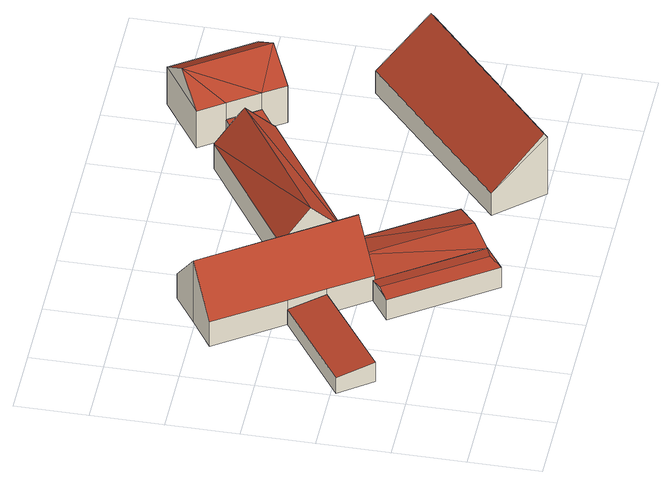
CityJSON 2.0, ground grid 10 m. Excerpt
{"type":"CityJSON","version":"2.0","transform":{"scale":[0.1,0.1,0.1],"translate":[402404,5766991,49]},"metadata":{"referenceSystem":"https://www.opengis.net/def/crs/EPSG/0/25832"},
"CityObjects":{
"building1":{"type":"Building","attributes":{"Gemeindeschluessel":"05515000","Geometrietyp2DReferenz":"3000","function":"31001_2700","roofType":"5000","measuredHeight":3.89},"geometry":[{"type":"Solid","lod":"2","boundaries":[[[[0,1,2,3]],[[4,5,1,0]],[[6,7,5,4]],[[3,2,7,6]],[[6,4,8]],[[8,4,0,9]],[[0,3,9]],[[9,3,6,8]],[[1,5,7,2]]]],"semantics":{"surfaces":[{"type":"WallSurface"},{"type":"RoofSurface"},{"type":"GroundSurface"}],"values":[[0,0,0,0,1,1,0,1,2]]}}]},
"building2":{"type":"Building","attributes":{"Gemeindeschluessel":"05515000","Geometrietyp2DReferenz":"3000","function":"31001_2700"},"children":["building2-1","building2-2","building2-3","building2-4","building2-5"]},
"building2-1":{"type":"BuildingPart","attributes":{"roofType":"3100","measuredHeight":8.88},"parents":["building2"],"geometry":[{"type":"Solid","lod":"2","boundaries":[[[[10,11,12,13,14]],[[15,16,17,11,10]],[[18,19,20,21,22,23]],[[23,24,18]],[[25,18,24]],[[24,26,10,25]],[[10,14,25]],[[26,24,23,15]],[[26,15,10]],[[25,14,18]],[[12,11,17,21,20]],[[19,18,14,13]],[[12,20,19,13]],[[16,15,23,22]],[[21,17,16,22]]]],"semantics":{"surfaces":[{"type":"WallSurface"},{"type":"RoofSurface"},{"type":"GroundSurface"},{"type":"ClosureSurface"}],"values":[[0,0,0,1,1,1,1,0,0,0,2,0,3,0,3]]}}]},
"building2-2":{"type":"BuildingPart","attributes":{"roofType":"2100","measuredHeight":3.17},"parents":["building2"],"geometry":[{"type":"Solid","lod":"2","boundaries":[[[[27,28,29,30]],[[31,32,28,27]],[[30,29,33,34]],[[31,27,30,34]],[[28,32,33,29]],[[32,31,34,33]]]],"semantics":{"surfaces":[{"type":"WallSurface"},{"type":"RoofSurface"},{"type":"GroundSurface"},{"type":"ClosureSurface"}],"values":[[0,0,0,1,2,3]]}}]},
"building2-3":{"type":"BuildingPart","attributes":{"roofType":"1000","measuredHeight":3.62},"parents":["building2"],"geometry":[{"type":"Solid","lod":"2","boundaries":[[[[35,36,37,38]],[[22,21,36,35]],[[38,37,17,16]],[[22,35,38,16]],[[36,21,17,37]],[[21,22,16,17]]]],"semantics":{"surfaces":[{"type":"WallSurface"},{"type":"RoofSurface"},{"type":"GroundSurface"},{"type":"ClosureSurface"}],"values":[[0,0,0,1,2,3]]}}]},
"building2-4":{"type":"BuildingPart","attributes":{"roofType":"3100","measuredHeight":4.41},"parents":["building2"],"geometry":[{"type":"Solid","lod":"2","boundaries":[[[[39,40,41,42]],[[43,44,40,39]],[[42,41,45,46]],[[47,42,46]],[[46,48,49,47]],[[39,47,49]],[[39,49,43]],[[47,39,42]],[[40,44,50,45,41]],[[45,50,51,46]],[[50,44,43,51]],[[48,46,51]],[[49,48,51,43]]]],"semantics":{"surfaces":[{"type":"WallSurface"},{"type":"RoofSurface"},{"type":"GroundSurface"},{"type":"ClosureSurface"}],"values":[[0,0,0,1,1,1,1,0,2,3,3,3,3]]}}]},
"building2-5":{"type":"BuildingPart","attributes":{"roofType":"3100","measuredHeight":10.36},"parents":["building2"],"geometry":[{"type":"Solid","lod":"2","boundaries":[[[[52,46,45,20,19]],[[53,33,44,43,54]],[[34,33,53]],[[32,31,55]],[[56,57,32,55]],[[58,59,57,56]],[[60,61,59,58]],[[13,12,61,60]],[[56,55,53,54,62,58]],[[52,19,13,60,58,62]],[[45,50,44,33,32,57,59,61,12,20]],[[46,52,62,48]],[[45,46,51,50]],[[46,48,51]],[[43,49,48,62,54]],[[44,50,51,43]],[[51,48,49,43]],[[31,34,53,55]],[[32,33,34,31]],[[12,13,19,20]]]],"semantics":{"surfaces":[{"type":"WallSurface"},{"type":"RoofSurface"},{"type":"GroundSurface"},{"type":"ClosureSurface"}],"values":[[0,0,0,0,0,0,0,0,1,1,2,0,3,3,0,3,3,0,3,3]]}}]},
"building3":{"type":"Building","attributes":{"Gemeindeschluessel":"05515000","Geometrietyp2DReferenz":"3000","function":"31001_2700","roofType":"3100","measuredHeight":10.44},"geometry":[{"type":"Solid","lod":"2","boundaries":[[[[63,64,65,66]],[[67,68,64,63]],[[69,70,68,67]],[[66,65,70,69]],[[63,71,67]],[[69,72,66]],[[66,72,71,63]],[[67,71,72,69]],[[64,68,70,65]]]],"semantics":{"surfaces":[{"type":"WallSurface"},{"type":"RoofSurface"},{"type":"GroundSurface"}],"values":[[0,0,0,0,0,0,1,1,2]]}}]},
"building4":{"type":"Building","attributes":{"Gemeindeschluessel":"05515000","Geometrietyp2DReferenz":"3000","function":"31001_1000","roofType":"5000","measuredHeight":9.76},"address":[{"country":"Germany","locality":"Münster","thoroughfareNumber":"199","thoroughfareName":"Flothfeld"}],"geometry":[{"type":"Solid","lod":"2","boundaries":[[[[73,74,75,76]],[[77,78,74,73]],[[79,80,78,77]],[[81,82,80,79]],[[83,84,82,81]],[[76,75,84,83]],[[79,77,85,86]],[[83,81,86]],[[83,86,85]],[[76,83,85]],[[85,73,76]],[[73,85,77]],[[79,86,81]],[[74,78,80,82,84,75]]]],"semantics":{"surfaces":[{"type":"WallSurface"},{"type":"RoofSurface"},{"type":"GroundSurface"}],"values":[[0,0,0,0,0,0,1,1,1,1,1,0,0,2]]}}]}
},
"vertices":[
[198,182,42],[198,182,8],[162,157,8],[162,157,42],[290,48,42],[290,48,8],[255,23,42],[255,23,8],[269,41,46],[180,170,47],
[422,435,49],[422,435,7],[239,312,7],[239,312,48],[239,312,49],[442,405,49],[442,405,43],[442,405,7],[288,240,49],[288,240,48],[288,240,7],[471,363,7],[471,363,43],[471,363,49],[446,399,96],[263,276,96],[442,405,89],
[5,194,33],[5,194,7],[39,148,7],[39,148,39],[130,282,33],[130,282,7],[162,236,7],[162,236,39],
[509,388,43],[509,388,7],[480,430,7],[480,430,43],
[290,48,41],[290,48,7],[362,97,7],[362,97,41],[200,180,41],[200,180,7],[272,229,7],[272,229,41],[326,72,51],[244,210,49],[236,205,51],[244,210,7],[244,210,41],
[272,229,70],[162,236,48],[200,180,48],[130,282,48],[68,373,48],[68,373,7],[112,403,111],[112,403,7],[156,433,48],[156,433,7],[244,210,111],
[612,258,44],[612,258,7],[397,63,7],[397,63,44],[664,190,104],[664,190,7],[453,0,104],[453,0,7],[661,194,111],[450,3,111],
[456,465,71],[456,465,9],[480,430,9],[480,430,71],[537,519,71],[537,519,9],[610,412,71],[610,412,9],[529,358,71],[529,358,9],[509,388,71],[509,388,9],[497,492,106],[570,385,106]
]}
